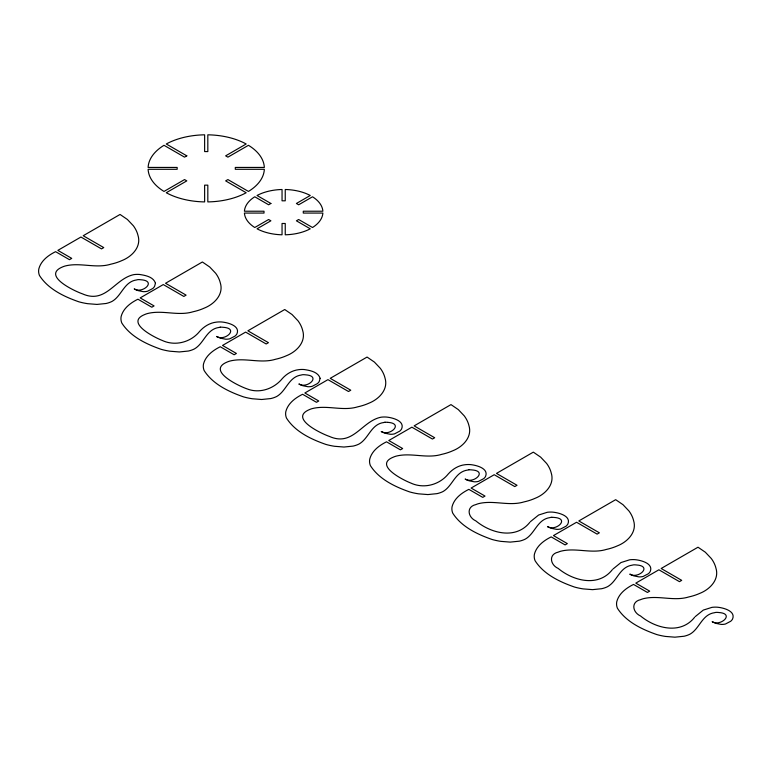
<?xml version="1.0" encoding="UTF-8"?>
<svg xmlns="http://www.w3.org/2000/svg" width="772" height="772" viewBox="0 0 772 772"><rect width="100%" height="100%" fill="white"/><g stroke="black" fill="none" stroke-linecap="round" stroke-linejoin="round"><path stroke-width="1.16" d="M530.605 521.505L538.624 515.021L547.28 512.28A15.681 9.052 0 0 1 552.742 512.135C558.503 512.666 571.444 515.86 567.845 524.091A17.891 10.325 0 0 1 566.011 526.205L560.819 528.917A8.724 5.037 0 0 1 556.496 529.341L551.343 528.309L547.473 526.601C555.772 531.86 570.633 518.485 554.122 517.433A11.918 6.88 0 0 0 551.835 517.298M612.949 569.041L620.968 562.556L629.624 559.816A15.681 9.052 0 0 1 635.076 559.671C640.837 560.202 653.788 563.396 650.178 571.627A17.891 10.325 0 0 1 648.355 573.741L643.153 576.452A8.724 5.037 0 0 1 638.84 576.877L633.687 575.844L629.807 574.136C638.106 579.396 652.977 566.021 636.456 564.969A11.918 6.88 0 0 0 634.169 564.834L633.6 564.872A4.564 2.634 0 0 0 632.249 565.152C619.665 566.889 617.388 580.988 607.786 586.556A20.361 11.754 0 0 1 601.697 588.708L592.578 589.644L583.207 588.901A47.603 27.483 0 0 1 574.464 587.029C559.652 581.876 543.662 574.272 535.064 560.675A33.331 19.242 0 0 1 534.427 554.142C536.54 545.949 543.99 540.439 551.198 536.897L565.085 544.907L567.343 543.604L553.466 535.585L576.559 522.258L597.113 534.118L599.371 532.815L578.817 520.946L615.67 499.677L622.994 504.685L628.968 510.987A65.784 37.982 0 0 1 633.571 520.531C637.238 532.12 627.472 541.886 617.484 545.823A42.605 24.598 0 0 1 606.367 549.432C591.362 554.035 575.816 547.367 560.829 551.208A17.91 10.345 0 0 0 558.204 552.134C548.419 554.257 550.089 564.843 558.214 568.453C573.268 580.93 598.281 587.482 612.293 569.726M695.283 616.577L703.302 610.092L711.958 607.361A15.681 9.052 0 0 1 717.41 607.207C723.181 607.738 736.121 610.932 732.512 619.163A17.891 10.325 0 0 1 730.688 621.277L725.497 623.988A8.724 5.037 0 0 1 721.173 624.413L716.02 623.38L712.151 621.682C720.44 626.932 735.311 613.557 718.8 612.514A11.918 6.88 0 0 0 716.512 612.37L715.943 612.408A4.564 2.634 0 0 0 714.592 612.688C701.999 614.425 699.731 628.524 690.129 634.092A20.361 11.754 0 0 1 684.031 636.244L674.911 637.18L665.551 636.437A47.603 27.483 0 0 1 656.798 634.565C641.986 629.412 625.995 621.807 617.397 608.211A33.331 19.242 0 0 1 616.77 601.678C618.874 593.485 626.324 587.984 633.542 584.433L647.418 592.442L649.686 591.14L635.8 583.13L658.892 569.794L679.447 581.654L681.705 580.351L661.16 568.491L698.004 547.213L705.338 552.221L711.302 558.523A65.784 37.982 0 0 1 715.914 568.067C719.572 579.656 709.806 589.422 699.818 593.359A42.605 24.598 0 0 1 688.701 596.968C673.695 601.571 658.149 594.903 643.163 598.744A17.91 10.345 0 0 0 640.538 599.67C630.763 601.803 632.422 612.379 640.557 615.988C655.611 628.466 680.624 635.018 694.636 617.262M529.959 522.19C515.947 539.946 490.934 533.394 475.88 520.917C467.755 517.308 466.085 506.721 475.861 504.598A17.91 10.345 0 0 1 478.486 503.672C493.472 499.831 509.018 506.5 524.034 501.897A42.605 24.598 0 0 0 535.141 498.287C545.128 494.35 554.894 484.584 551.237 472.995A65.784 37.982 0 0 0 546.624 463.451L540.661 457.149L533.327 452.141L496.483 473.41L517.028 485.279L514.77 486.582L494.225 474.722L471.123 488.049L485.009 496.068L482.751 497.371L468.865 489.361C461.646 492.903 454.206 498.413 452.093 506.606A33.331 19.242 0 0 0 452.73 513.129C461.318 526.736 477.308 534.34 492.121 539.493A47.603 27.483 0 0 0 500.874 541.365L510.244 542.108L519.353 541.172A20.361 11.754 0 0 0 525.452 539.02C535.054 533.442 537.331 519.363 549.905 517.616A4.564 2.634 0 0 1 551.256 517.308L551.835 517.308M383.645 422.535C371.062 424.291 368.794 438.371 359.192 443.939A20.361 11.754 0 0 1 353.093 446.1L343.974 447.036L334.614 446.293A47.603 27.483 0 0 1 325.861 444.411C311.048 439.258 295.058 431.664 286.47 418.057A33.331 19.242 0 0 1 285.833 411.534C287.937 403.341 295.387 397.831 302.605 394.28L316.481 402.299L318.749 400.996L304.863 392.977L327.955 379.641L348.51 391.51L350.768 390.207L330.223 378.338L367.067 357.06L374.401 362.078L380.364 368.369A65.784 37.982 0 0 1 384.977 377.923C388.634 389.513 378.869 399.278 368.881 403.206A42.605 24.598 0 0 1 357.764 406.825C342.758 411.428 327.212 404.76 312.226 408.6A17.91 10.345 0 0 0 309.601 409.527C288.516 418.144 321.277 433.623 329.345 436.402C353.084 447.046 361.682 421.049 381.021 417.208A15.681 9.052 0 0 1 386.473 417.063C392.244 417.594 405.184 420.788 401.575 429.01A17.891 10.325 0 0 1 399.751 431.133L394.56 433.845A8.724 5.037 0 0 1 390.236 434.26L385.083 433.237L381.214 431.529C389.513 436.788 404.374 423.413 387.862 422.361M220.329 327.183L220.898 327.154A11.918 6.88 0 0 1 223.176 327.299C239.706 328.322 224.835 341.716 216.536 336.457L220.406 338.165L225.559 339.188A8.724 5.037 0 0 0 229.882 338.763L235.074 336.052A17.891 10.325 0 0 0 236.907 333.938C240.507 325.707 227.566 322.513 221.805 321.992A15.681 9.052 0 0 0 216.343 322.136C209.81 322.87 203.972 326.498 199.668 331.362C190.829 342.314 175.128 346.483 162.245 340.452C154.275 337.354 124.62 322.406 144.924 314.445A17.91 10.345 0 0 1 147.548 313.528C162.535 309.688 178.081 316.346 193.096 311.753A42.605 24.598 0 0 0 204.204 308.134C214.201 304.197 223.967 294.431 220.3 282.851A65.784 37.982 0 0 0 215.687 273.298L209.723 267.006L202.389 261.988L165.546 283.266L186.091 295.126L183.832 296.438L163.288 284.569L140.186 297.905L154.072 305.915L151.814 307.227L137.927 299.208C130.709 302.759 123.269 308.269 121.156 316.452A33.331 19.242 0 0 0 121.793 322.986C130.381 336.592 146.371 344.187 161.184 349.34A47.603 27.483 0 0 0 169.936 351.212L179.307 351.955L188.416 351.028A20.361 11.754 0 0 0 194.515 348.867C204.117 343.299 206.394 329.21 218.968 327.463A4.564 2.634 0 0 1 220.319 327.164M385.006 422.255L385.575 422.236A11.918 6.88 0 0 1 387.853 422.371M468.932 469.791L469.501 469.772A11.918 6.88 0 0 1 471.779 469.907C488.3 470.939 473.429 484.333 465.14 479.065L469.009 480.773L474.162 481.796A8.724 5.037 0 0 0 478.476 481.381L483.677 478.669A17.891 10.325 0 0 0 485.501 476.556C489.11 468.324 476.17 465.13 470.399 464.599A15.681 9.052 0 0 0 464.947 464.744C458.404 465.477 452.566 469.106 448.271 473.969C439.432 484.922 423.722 489.091 410.849 483.06C402.878 479.962 373.214 465.014 393.527 457.063A17.91 10.345 0 0 1 396.152 456.136C411.138 452.295 426.684 458.964 441.69 454.361A42.605 24.598 0 0 0 452.807 450.752C462.795 446.814 472.56 437.048 468.903 425.459A65.784 37.982 0 0 0 464.29 415.915L458.327 409.614L450.993 404.605L414.139 425.874L434.694 437.743L432.436 439.046L411.881 427.177L388.789 440.513L402.666 448.532L400.407 449.835L386.531 441.816C379.313 445.367 371.863 450.877 369.759 459.07A33.331 19.242 0 0 0 370.386 465.593C378.984 479.2 394.974 486.794 409.787 491.957A47.603 27.483 0 0 0 418.54 493.829L427.9 494.572L437.02 493.636A20.361 11.754 0 0 0 443.118 491.484C452.72 485.906 454.988 471.827 467.571 470.071A4.564 2.634 0 0 1 468.922 469.772M383.655 422.545A4.564 2.634 0 0 1 384.996 422.236M155.452 283.256L154.564 286.402A17.891 10.325 0 0 1 152.74 288.516L147.548 291.227A8.724 5.037 0 0 1 143.225 291.652L138.072 290.619L134.203 288.921C142.492 294.171 157.363 280.805 140.842 279.753A11.918 6.88 0 0 0 138.564 279.609L137.995 279.647A4.564 2.634 0 0 0 136.634 279.927C124.051 281.664 121.783 295.763 112.181 301.331A20.361 11.754 0 0 1 106.082 303.493L96.963 304.419L87.603 303.676A47.603 27.483 0 0 1 78.85 301.804C64.037 296.651 48.047 289.056 39.449 275.45A33.331 19.242 0 0 1 38.822 268.917C40.926 260.733 48.375 255.223 55.594 251.672L69.47 259.682L71.728 258.379L57.852 250.369L80.944 237.033L101.499 248.893L103.757 247.59L83.212 235.73L120.056 214.452L127.39 219.47L133.353 225.762A65.784 37.982 0 0 1 137.966 235.315C141.623 246.895 131.858 256.661 121.87 260.598A42.605 24.598 0 0 1 110.753 264.207C95.747 268.81 80.201 262.142 65.215 265.983A17.91 10.345 0 0 0 62.59 266.909C41.505 275.536 74.257 291.015 82.334 293.794C106.063 304.438 114.671 278.431 134.01 274.6A15.681 9.052 0 0 1 139.462 274.456C145.213 275.315 153.541 276.801 155.452 283.256M320.129 378.338L319.241 381.474A17.891 10.325 0 0 1 317.417 383.587L312.216 386.309A8.724 5.037 0 0 1 307.903 386.724L302.749 385.701L298.87 383.993C307.169 389.252 322.04 375.877 305.519 374.825A11.918 6.88 0 0 0 303.232 374.681L302.663 374.719A4.564 2.634 0 0 0 301.312 375.009C288.728 376.746 286.46 390.835 276.849 396.403A20.361 11.754 0 0 1 270.76 398.564L261.64 399.5L252.27 398.748A47.603 27.483 0 0 1 243.527 396.876C228.715 391.722 212.725 384.128 204.126 370.521A33.331 19.242 0 0 1 203.499 363.998C205.603 355.805 213.053 350.295 220.261 346.744L234.148 354.763L236.406 353.451L222.529 345.441L245.621 332.105L266.176 343.974L268.434 342.662L247.88 330.802L284.733 309.524L292.057 314.542L298.031 320.834A65.784 37.982 0 0 1 302.643 330.387C306.301 341.967 296.535 351.743 286.547 355.67A42.605 24.598 0 0 1 275.43 359.289C260.425 363.882 244.878 357.224 229.892 361.064A17.91 10.345 0 0 0 227.267 361.981C206.172 370.608 238.934 386.087 247.011 388.866C259.624 393.884 273.973 388.789 282.34 378.55C286.557 373.831 292.327 370.406 298.687 369.672A15.681 9.052 0 0 1 304.139 369.527C309.89 370.386 318.218 371.872 320.129 378.338M186.805 155.847L184.547 157.15L164.011 145.3A58.132 33.563 0 0 0 148.118 167.437L177.164 167.437L177.164 169.29L148.118 169.29A58.132 33.563 0 0 0 164.011 191.437L184.547 179.577L186.805 180.88L166.269 192.739A58.132 33.563 0 0 0 204.628 201.907L204.628 185.145L207.822 185.145L207.822 201.907A58.132 33.563 0 0 0 246.181 192.739L225.646 180.88L227.914 179.577L248.449 191.437A58.132 33.563 0 0 0 264.333 169.29L235.296 169.29L235.296 167.437L264.333 167.437A58.132 33.563 0 0 0 248.449 145.3L227.914 157.15L225.646 155.847L246.181 143.988A58.132 33.563 0 0 0 207.822 134.82L207.822 151.582L204.628 151.582L204.628 134.82A58.132 33.563 0 0 0 166.269 143.988L186.805 155.847M270.895 203.48L268.637 204.783L254.779 196.783A39.266 22.668 0 0 0 244.415 211.219L264.014 211.219L264.014 213.072L244.415 213.072A39.266 22.668 0 0 0 254.779 227.508L268.637 219.509L270.895 220.811L257.037 228.811A39.266 22.668 0 0 0 282.05 234.794L282.05 223.484L285.244 223.484L285.244 234.794A39.266 22.668 0 0 0 310.257 228.811L296.4 220.811L298.658 219.509L312.515 227.508A39.266 22.668 0 0 0 322.879 213.072L303.28 213.072L303.28 211.219L322.879 211.219A39.266 22.668 0 0 0 312.515 196.783L298.658 204.783L296.4 203.48L310.257 195.48A39.266 22.668 0 0 0 285.244 189.497L285.244 200.807L282.05 200.807L282.05 189.497A39.266 22.668 0 0 0 257.037 195.48L270.895 203.48"/></g></svg>
